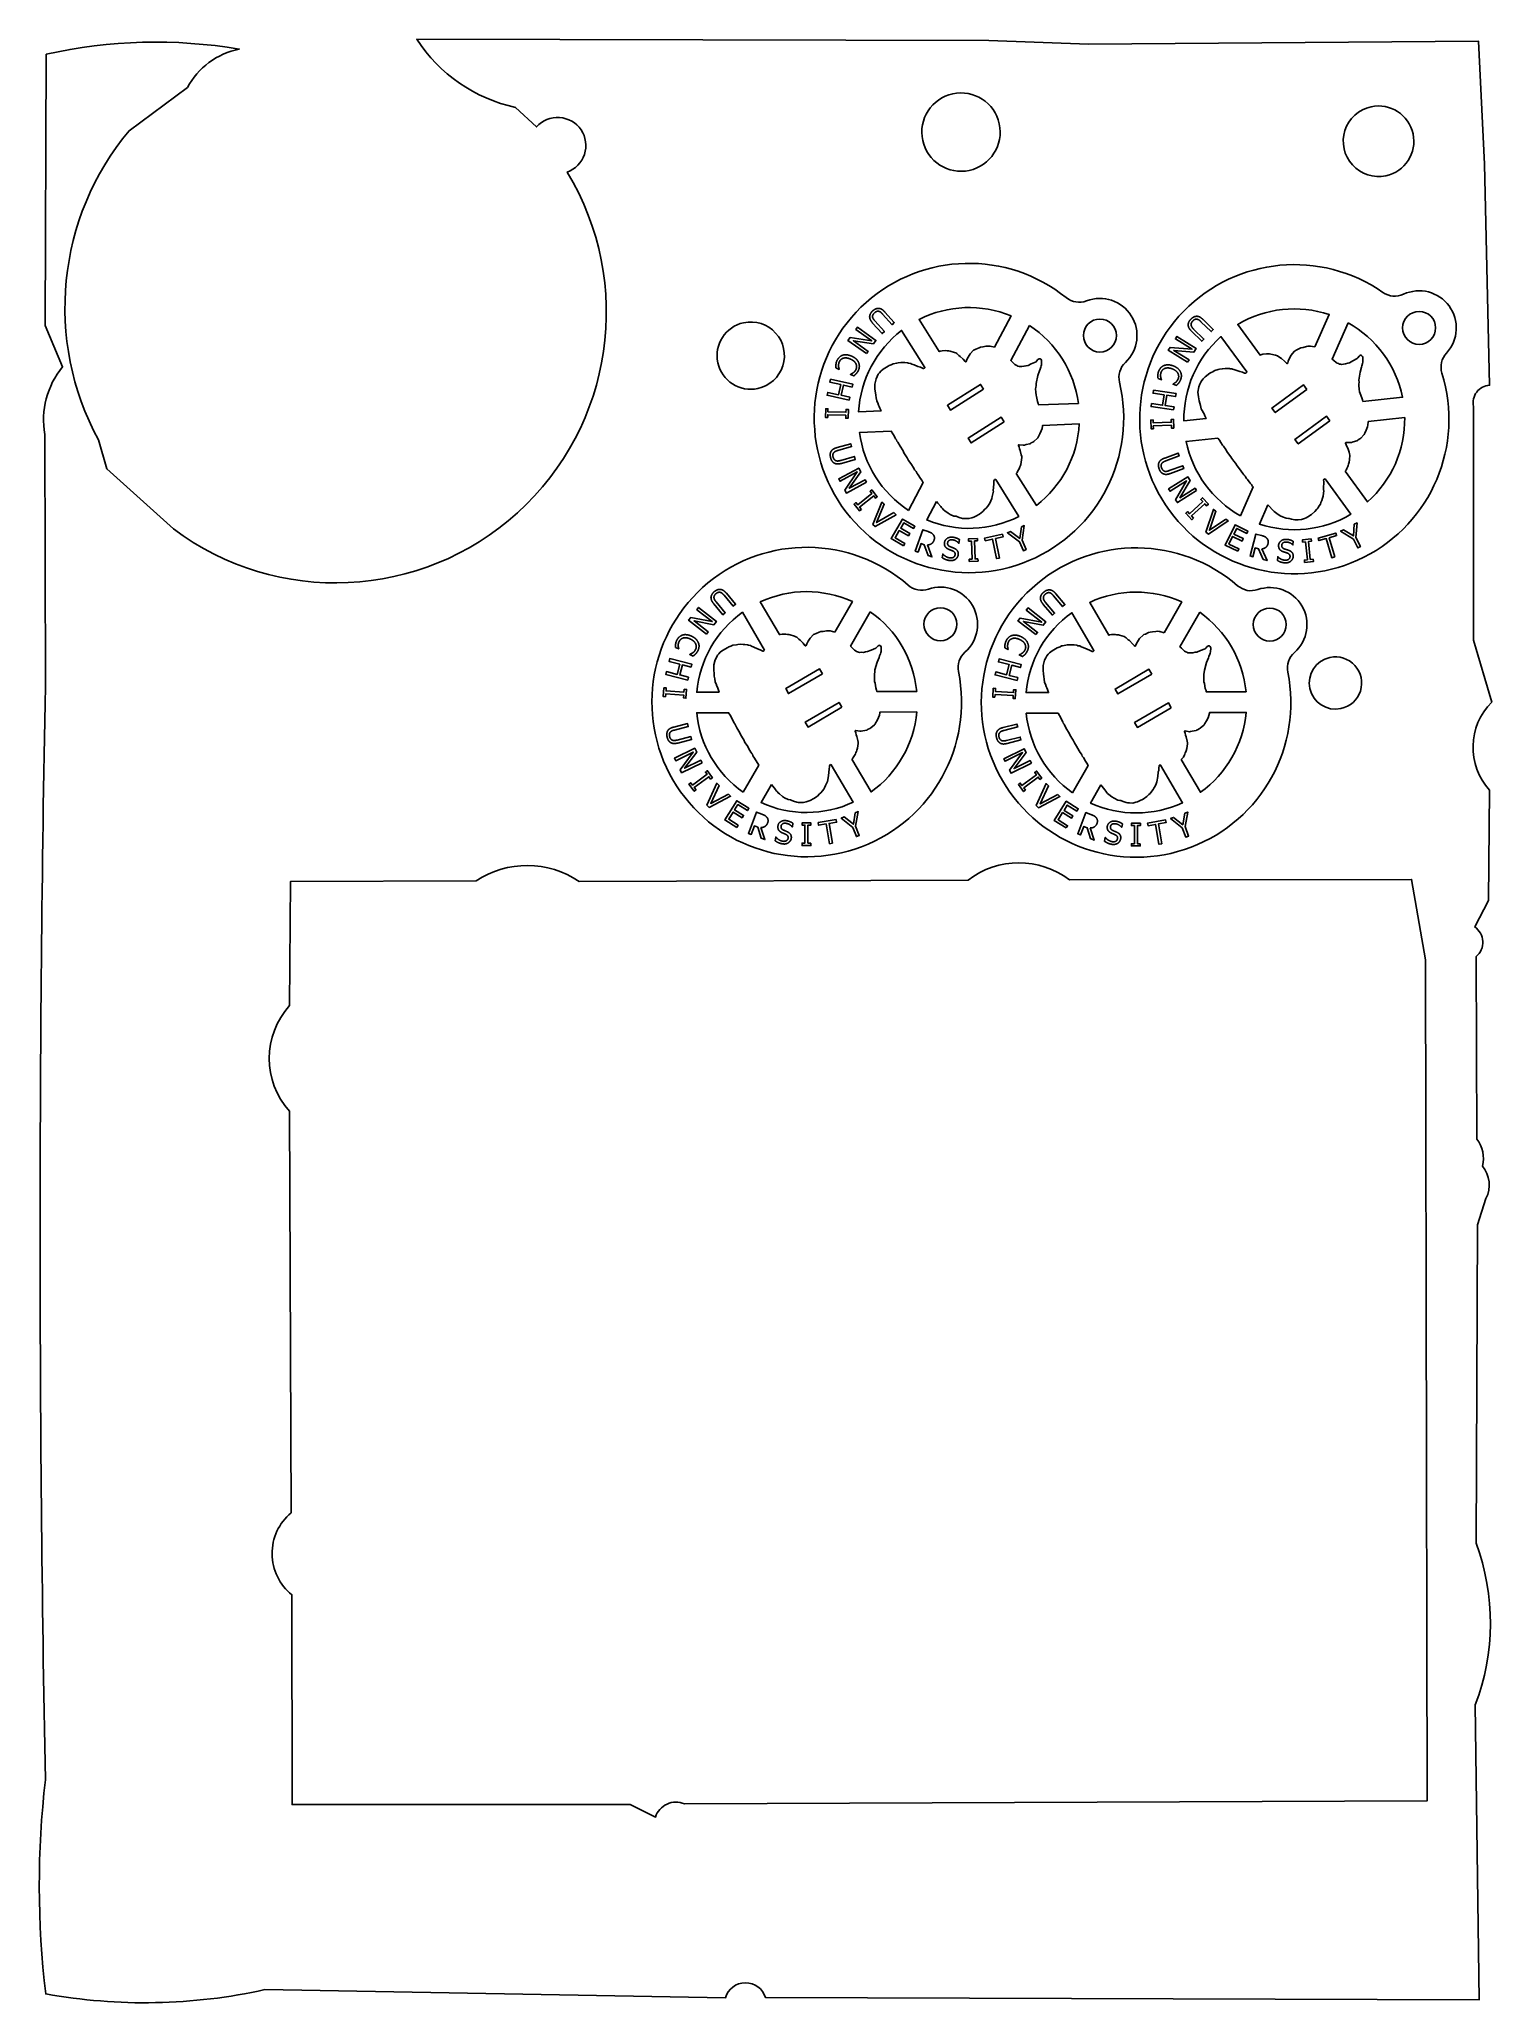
# Model space of a CAD drawing. Header units: millimetres. Extents: x 0 to 141, y 0 to 190.
import ezdxf

# ---------------------------------------------------------------- set-up
doc = ezdxf.new("R2010")
doc.units = ezdxf.units.MM
doc.layers.add('SCRAP_OUTLINE', color=5, linetype='Continuous')

msp = doc.modelspace()

# ---------------------------------------------------------------- linework, layer by layer
for points in [[(105.29, 159.07, 0.821365), (101.53, 165.04, -0.267689), (99.55, 165.35, 6.023346), (104.72, 157.15, -0.267689)], [(136.42, 159.98, 0.821365), (132.25, 165.68, -0.267689), (130.26, 165.85, 6.023346), (135.98, 158.03, -0.267689)], [(92.61, 160.54), (92.17, 160.65), (92.11, 160.66), (91.95, 160.66), (91.79, 160.65), (91.48, 160.58), (91.25, 160.56), (91.1, 160.5), (90.79, 160.35), (90.66, 160.3), (90.57, 160.25), (90.24, 159.89), (90.05, 159.58), (89.93, 159.34), (89.87, 159.17), (89.84, 159.14), (89.82, 159.13), (89.79, 159.13), (89.76, 159.15), (89.58, 159.37), (89.28, 159.66), (89.15, 159.75), (88.94, 159.93), (88.84, 159.99), (88.73, 160.03), (88.29, 160.15), (88.17, 160.18), (88.02, 160.18), (87.87, 160.21), (87.52, 160.18), (87.32, 160.15), (87.25, 160.12), (85.29, 163.24, -0.218412), (94.21, 163.58)], [(123.67, 160.57), (123.22, 160.65), (123.16, 160.66), (123, 160.65), (122.85, 160.62), (122.54, 160.53), (122.31, 160.5), (122.16, 160.43), (121.86, 160.25), (121.74, 160.19), (121.65, 160.13), (121.35, 159.76), (121.18, 159.43), (121.08, 159.19), (121.03, 159.01), (121, 158.97), (120.99, 158.96), (120.96, 158.96), (120.92, 158.99), (120.72, 159.19), (120.41, 159.46), (120.27, 159.54), (120.05, 159.7), (119.94, 159.75), (119.83, 159.78), (119.39, 159.88), (119.27, 159.9), (119.12, 159.89), (118.96, 159.91), (118.61, 159.86), (118.42, 159.81), (118.35, 159.78), (116.18, 162.75, -0.218412), (125.05, 163.71)], [(85.85, 158.59), (85.84, 158.56), (85.79, 158.5), (85.75, 158.48), (85.68, 158.48), (85.62, 158.5), (85.43, 158.61), (85.18, 158.69), (84.81, 158.84), (84.6, 158.9), (84.49, 158.97), (84.44, 158.98), (84.28, 159), (84.18, 159.03), (83.92, 159.06), (83.79, 159.06), (83.52, 159.06), (83.25, 159.03), (83.12, 159.01), (82.78, 158.93), (82.7, 158.91), (82.57, 158.83), (82.4, 158.77), (82.28, 158.71), (81.8, 158.4), (81.58, 158.21), (81.45, 158.07), (81.33, 157.92), (81.22, 157.71), (81.12, 157.47), (81, 156.96), (81.01, 156.49), (81.05, 156.12), (81.09, 155.88), (81.14, 155.64), (81.19, 155.33), (81.22, 155.26), (81.28, 155.15), (81.37, 154.92), (81.43, 154.81), (81.49, 154.63), (81.61, 154.36), (79.43, 154.27, -0.218412), (83.6, 162.17)], [(95.98, 162.65, -0.218412), (100.74, 155.1), (96.88, 154.95), (96.85, 155.09), (96.78, 155.28), (96.68, 155.75), (96.63, 155.91), (96.6, 156.17), (96.59, 156.5), (96.6, 156.65), (96.63, 156.82), (96.63, 157.03), (96.81, 157.79), (96.98, 158.26), (97.02, 158.4), (97.11, 158.61), (97.14, 158.74), (97.16, 158.84), (97.16, 159.22), (97.15, 159.29), (97.09, 159.37), (97.04, 159.41), (97, 159.42), (96.95, 159.43), (96.91, 159.42), (96.87, 159.39), (96.81, 159.34), (96.68, 159.19), (96.63, 159.14), (96.17, 158.94), (95.85, 158.78), (95.67, 158.75), (95.45, 158.7), (95.25, 158.69), (95.07, 158.67), (94.98, 158.69), (94.87, 158.72), (94.76, 158.77), (94.65, 158.83), (94.57, 158.88), (94.35, 159.11), (94.18, 159.24)], [(126.88, 162.91, -0.218412), (132.16, 155.7), (128.32, 155.29), (128.28, 155.43), (128.2, 155.62), (128.06, 156.07), (128, 156.23), (127.96, 156.49), (127.92, 156.82), (127.91, 156.97), (127.94, 157.14), (127.92, 157.35), (128.05, 158.12), (128.19, 158.6), (128.22, 158.74), (128.29, 158.95), (128.31, 159.09), (128.32, 159.19), (128.3, 159.57), (128.28, 159.64), (128.22, 159.71), (128.17, 159.75), (128.12, 159.76), (128.08, 159.76), (128.03, 159.75), (127.99, 159.72), (127.94, 159.67), (127.82, 159.51), (127.77, 159.45), (127.33, 159.22), (127.02, 159.04), (126.84, 159), (126.63, 158.93), (126.43, 158.91), (126.25, 158.88), (126.16, 158.89), (126.05, 158.91), (125.94, 158.95), (125.82, 159), (125.74, 159.05), (125.5, 159.26), (125.33, 159.38)], [(117.06, 158.15), (117.05, 158.12), (117.01, 158.06), (116.96, 158.04), (116.9, 158.03), (116.84, 158.04), (116.64, 158.14), (116.39, 158.2), (116.01, 158.33), (115.8, 158.38), (115.67, 158.43), (115.62, 158.45), (115.46, 158.45), (115.37, 158.48), (115.1, 158.48), (114.97, 158.48), (114.7, 158.46), (114.43, 158.41), (114.3, 158.38), (113.97, 158.28), (113.89, 158.25), (113.77, 158.16), (113.61, 158.09), (113.49, 158.02), (113.03, 157.68), (112.83, 157.48), (112.7, 157.33), (112.59, 157.17), (112.5, 156.95), (112.42, 156.71), (112.33, 156.19), (112.38, 155.72), (112.44, 155.35), (112.5, 155.12), (112.57, 154.88), (112.64, 154.58), (112.68, 154.5), (112.74, 154.4), (112.85, 154.18), (112.92, 154.08), (112.98, 153.9), (113.12, 153.63), (110.96, 153.4, -0.218412), (114.56, 161.57)], [(84.27, 144.72, -0.218412), (79.51, 152.27), (82.6, 152.39), (82.75, 152.16), (82.88, 151.95), (83.02, 151.66), (83.09, 151.55), (83.14, 151.44), (83.23, 151.33), (83.45, 150.94), (83.74, 150.48), (83.82, 150.31), (84.01, 150.02), (84.15, 149.82), (84.28, 149.57), (84.49, 149.27), (84.78, 148.8), (84.86, 148.64), (85, 148.5), (85.03, 148.44), (85.09, 148.29), (85.2, 148.18), (85.43, 147.81), (85.55, 147.65), (85.65, 147.47), (85.69, 147.41)], [(94.69, 148.31), (94.79, 148.4), (94.88, 148.55), (94.99, 148.76), (95.01, 148.84), (95.05, 148.96), (95.11, 149.08), (95.15, 149.18), (95.19, 149.4), (95.25, 149.85), (95.24, 149.96), (95.19, 150.12), (95.1, 150.52), (95.03, 150.69), (94.98, 150.87), (94.91, 151.03), (94.91, 151.05), (94.92, 151.07), (94.94, 151.09), (94.98, 151.09), (95.38, 151.04), (95.5, 151.05), (95.66, 151.1), (96.04, 151.18), (96.08, 151.2), (96.16, 151.26), (96.32, 151.34), (96.43, 151.41), (96.76, 151.72), (96.79, 151.75), (96.86, 151.87), (97, 152.13), (97.14, 152.45), (97.21, 152.66), (97.26, 152.89), (97.26, 152.96), (100.82, 153.1, -0.218412), (96.66, 145.2)], [(126.6, 148.52), (126.69, 148.61), (126.77, 148.77), (126.86, 148.99), (126.88, 149.06), (126.91, 149.19), (126.96, 149.31), (126.99, 149.41), (127.02, 149.63), (127.04, 150.09), (127.03, 150.2), (126.97, 150.36), (126.85, 150.75), (126.77, 150.91), (126.71, 151.09), (126.62, 151.24), (126.62, 151.26), (126.63, 151.28), (126.65, 151.3), (126.69, 151.31), (127.1, 151.29), (127.21, 151.3), (127.37, 151.36), (127.74, 151.47), (127.78, 151.49), (127.85, 151.56), (128.01, 151.65), (128.11, 151.73), (128.42, 152.06), (128.45, 152.09), (128.51, 152.21), (128.64, 152.49), (128.75, 152.81), (128.81, 153.03), (128.84, 153.26), (128.83, 153.33), (132.37, 153.72, -0.218412), (128.77, 145.55)], [(116.45, 144.2, -0.218412), (111.18, 151.41), (114.25, 151.74), (114.42, 151.52), (114.56, 151.32), (114.72, 151.04), (114.8, 150.94), (114.86, 150.84), (114.95, 150.73), (115.2, 150.35), (115.52, 149.91), (115.62, 149.75), (115.82, 149.48), (115.98, 149.29), (116.12, 149.04), (116.35, 148.76), (116.68, 148.31), (116.77, 148.16), (116.91, 148.03), (116.95, 147.97), (117.02, 147.82), (117.14, 147.72), (117.39, 147.37), (117.52, 147.22), (117.63, 147.05), (117.68, 146.99)], [(86.99, 145.58), (87.12, 145.41), (87.39, 145.11), (87.47, 145), (87.56, 144.91), (87.66, 144.78), (87.79, 144.69), (88.11, 144.45), (88.31, 144.32), (88.67, 144.17), (88.88, 144.15), (88.96, 144.13), (89.19, 144.04), (89.5, 143.94), (89.63, 143.93), (89.81, 143.92), (90.13, 143.93), (90.42, 144.01), (90.61, 144.07), (90.79, 144.15), (91.14, 144.35), (91.48, 144.62), (91.68, 144.83), (91.79, 144.92), (91.94, 145.14), (92.07, 145.31), (92.14, 145.43), (92.24, 145.65), (92.33, 145.88), (92.39, 146.06), (92.49, 146.6), (92.48, 146.63), (92.47, 146.7), (92.5, 146.88), (92.51, 147.04), (92.54, 147.19), (92.54, 147.32), (92.55, 147.45), (92.55, 147.59), (92.57, 147.66), (92.6, 147.69), (92.61, 147.7), (92.72, 147.7), (94.96, 144.13, -0.218412), (86.04, 143.79)], [(119.1, 145.26), (119.25, 145.1), (119.53, 144.81), (119.63, 144.7), (119.72, 144.62), (119.83, 144.5), (119.97, 144.42), (120.3, 144.2), (120.51, 144.09), (120.88, 143.96), (121.09, 143.95), (121.17, 143.94), (121.41, 143.87), (121.72, 143.8), (121.85, 143.79), (122.04, 143.8), (122.36, 143.83), (122.64, 143.92), (122.82, 144), (122.99, 144.09), (123.33, 144.32), (123.65, 144.6), (123.84, 144.83), (123.94, 144.93), (124.07, 145.16), (124.19, 145.33), (124.25, 145.47), (124.34, 145.69), (124.41, 145.92), (124.46, 146.1), (124.52, 146.65), (124.5, 146.69), (124.49, 146.75), (124.51, 146.94), (124.51, 147.09), (124.53, 147.24), (124.52, 147.37), (124.52, 147.51), (124.51, 147.65), (124.52, 147.72), (124.55, 147.75), (124.56, 147.76), (124.67, 147.77), (127.16, 144.36, -0.218412), (118.28, 143.4)], [(89.74, 130.98, 0.821365), (86.19, 137.09, -0.267689), (84.23, 137.47, 6.023346), (89.11, 129.09, -0.267689)], [(121.68, 130.94, 0.821365), (118.12, 137.04, -0.267689), (116.16, 137.42, 6.023346), (121.04, 129.04, -0.267689)], [(77.12, 132.9), (76.68, 133.03), (76.62, 133.04), (76.47, 133.04), (76.31, 133.03), (76, 132.98), (75.76, 132.97), (75.61, 132.91), (75.3, 132.77), (75.16, 132.73), (75.07, 132.67), (74.73, 132.33), (74.53, 132.03), (74.41, 131.79), (74.33, 131.63), (74.31, 131.59), (74.29, 131.58), (74.26, 131.58), (74.23, 131.61), (74.05, 131.83), (73.77, 132.14), (73.64, 132.23), (73.43, 132.42), (73.33, 132.47), (73.22, 132.52), (72.79, 132.66), (72.68, 132.69), (72.52, 132.7), (72.37, 132.73), (72.02, 132.72), (71.83, 132.69), (71.75, 132.67), (69.9, 135.85, -0.218412), (78.83, 135.88)], [(109.05, 132.86), (108.62, 132.98), (108.56, 132.99), (108.4, 133), (108.24, 132.99), (107.93, 132.94), (107.7, 132.92), (107.54, 132.87), (107.23, 132.73), (107.09, 132.68), (107, 132.63), (106.66, 132.29), (106.46, 131.98), (106.34, 131.75), (106.26, 131.58), (106.24, 131.55), (106.22, 131.54), (106.19, 131.54), (106.16, 131.57), (105.98, 131.79), (105.7, 132.1), (105.57, 132.18), (105.37, 132.37), (105.27, 132.43), (105.16, 132.48), (104.73, 132.62), (104.61, 132.65), (104.46, 132.65), (104.31, 132.69), (103.95, 132.67), (103.76, 132.65), (103.68, 132.62), (101.83, 135.8, -0.218412), (110.76, 135.84)], [(70.3, 131.18), (70.29, 131.15), (70.23, 131.1), (70.19, 131.08), (70.13, 131.08), (70.07, 131.1), (69.88, 131.21), (69.63, 131.3), (69.27, 131.47), (69.06, 131.54), (68.95, 131.61), (68.9, 131.63), (68.74, 131.65), (68.65, 131.69), (68.39, 131.72), (68.25, 131.73), (67.98, 131.74), (67.71, 131.71), (67.58, 131.69), (67.24, 131.64), (67.16, 131.61), (67.03, 131.54), (66.86, 131.48), (66.74, 131.43), (66.24, 131.13), (66.02, 130.96), (65.88, 130.82), (65.75, 130.67), (65.64, 130.46), (65.53, 130.23), (65.39, 129.73), (65.39, 129.25), (65.41, 128.88), (65.44, 128.64), (65.49, 128.4), (65.53, 128.09), (65.56, 128.01), (65.61, 127.91), (65.69, 127.67), (65.75, 127.57), (65.8, 127.38), (65.91, 127.1), (63.74, 127.09, -0.218412), (68.17, 134.84)], [(80.56, 134.89, -0.218412), (85.06, 127.17), (81.19, 127.16), (81.17, 127.3), (81.11, 127.5), (81.02, 127.96), (80.98, 128.13), (80.96, 128.39), (80.96, 128.72), (80.97, 128.87), (81.01, 129.04), (81.01, 129.25), (81.22, 130), (81.41, 130.47), (81.46, 130.6), (81.55, 130.81), (81.59, 130.94), (81.61, 131.04), (81.63, 131.42), (81.61, 131.49), (81.56, 131.57), (81.51, 131.61), (81.47, 131.63), (81.43, 131.64), (81.38, 131.63), (81.34, 131.6), (81.28, 131.56), (81.15, 131.41), (81.09, 131.35), (80.63, 131.17), (80.3, 131.03), (80.11, 131.01), (79.89, 130.95), (79.69, 130.96), (79.51, 130.95), (79.42, 130.96), (79.32, 131), (79.21, 131.05), (79.1, 131.12), (79.02, 131.17), (78.81, 131.4), (78.65, 131.54)], [(102.23, 131.14), (102.22, 131.11), (102.17, 131.05), (102.12, 131.04), (102.06, 131.04), (102, 131.06), (101.81, 131.17), (101.57, 131.26), (101.2, 131.43), (101, 131.5), (100.88, 131.57), (100.83, 131.58), (100.68, 131.6), (100.58, 131.64), (100.32, 131.67), (100.19, 131.69), (99.92, 131.69), (99.65, 131.67), (99.51, 131.65), (99.18, 131.59), (99.09, 131.57), (98.96, 131.5), (98.79, 131.44), (98.67, 131.38), (98.18, 131.09), (97.95, 130.91), (97.81, 130.78), (97.69, 130.63), (97.57, 130.42), (97.46, 130.19), (97.32, 129.68), (97.32, 129.21), (97.34, 128.84), (97.38, 128.6), (97.42, 128.36), (97.46, 128.05), (97.49, 127.97), (97.54, 127.86), (97.62, 127.63), (97.69, 127.52), (97.73, 127.34), (97.84, 127.06), (95.67, 127.05, -0.218412), (100.1, 134.8)], [(112.5, 134.84, -0.218412), (116.99, 127.13), (113.13, 127.11), (113.11, 127.26), (113.04, 127.45), (112.95, 127.92), (112.91, 128.08), (112.89, 128.34), (112.89, 128.68), (112.9, 128.83), (112.94, 129), (112.95, 129.21), (113.15, 129.96), (113.35, 130.42), (113.39, 130.56), (113.48, 130.77), (113.52, 130.89), (113.54, 131), (113.56, 131.37), (113.54, 131.45), (113.5, 131.53), (113.44, 131.57), (113.4, 131.59), (113.36, 131.59), (113.31, 131.58), (113.27, 131.56), (113.21, 131.51), (113.08, 131.36), (113.02, 131.31), (112.56, 131.13), (112.23, 130.98), (112.05, 130.96), (111.83, 130.91), (111.63, 130.92), (111.45, 130.9), (111.35, 130.92), (111.25, 130.96), (111.14, 131.01), (111.03, 131.07), (110.95, 131.13), (110.74, 131.36), (110.58, 131.5)], [(68.24, 117.38, -0.218412), (63.74, 125.09), (66.83, 125.1), (66.98, 124.87), (67.09, 124.65), (67.23, 124.36), (67.3, 124.24), (67.34, 124.14), (67.42, 124.02), (67.63, 123.62), (67.91, 123.15), (67.98, 122.98), (68.16, 122.68), (68.29, 122.48), (68.41, 122.22), (68.61, 121.92), (68.89, 121.44), (68.97, 121.27), (69.09, 121.13), (69.13, 121.07), (69.18, 120.92), (69.28, 120.8), (69.5, 120.43), (69.61, 120.26), (69.71, 120.08), (69.75, 120.02)], [(78.78, 120.6), (78.88, 120.69), (78.97, 120.84), (79.08, 121.05), (79.12, 121.12), (79.15, 121.24), (79.22, 121.35), (79.26, 121.46), (79.31, 121.67), (79.39, 122.12), (79.38, 122.24), (79.34, 122.4), (79.26, 122.8), (79.2, 122.96), (79.15, 123.15), (79.08, 123.31), (79.09, 123.33), (79.1, 123.35), (79.12, 123.37), (79.16, 123.37), (79.56, 123.31), (79.67, 123.31), (79.84, 123.35), (80.22, 123.42), (80.26, 123.44), (80.34, 123.5), (80.51, 123.58), (80.62, 123.64), (80.96, 123.93), (80.99, 123.97), (81.07, 124.08), (81.22, 124.34), (81.37, 124.65), (81.45, 124.86), (81.5, 125.09), (81.5, 125.16), (85.07, 125.17, -0.218412), (80.63, 117.42)], [(100.17, 117.33, -0.218412), (95.68, 125.05), (98.77, 125.06), (98.91, 124.82), (99.03, 124.61), (99.17, 124.31), (99.23, 124.2), (99.27, 124.09), (99.36, 123.98), (99.56, 123.58), (99.84, 123.11), (99.92, 122.94), (100.09, 122.64), (100.23, 122.44), (100.35, 122.18), (100.55, 121.87), (100.82, 121.4), (100.9, 121.23), (101.03, 121.09), (101.06, 121.02), (101.11, 120.87), (101.22, 120.76), (101.43, 120.39), (101.55, 120.22), (101.64, 120.04), (101.68, 119.98)], [(110.71, 120.56), (110.81, 120.65), (110.91, 120.79), (111.02, 121), (111.05, 121.08), (111.09, 121.2), (111.15, 121.31), (111.19, 121.41), (111.24, 121.63), (111.32, 122.08), (111.32, 122.19), (111.27, 122.35), (111.19, 122.75), (111.13, 122.92), (111.08, 123.11), (111.02, 123.27), (111.02, 123.29), (111.03, 123.31), (111.06, 123.33), (111.09, 123.33), (111.5, 123.26), (111.61, 123.27), (111.77, 123.31), (112.16, 123.38), (112.2, 123.4), (112.28, 123.45), (112.44, 123.53), (112.55, 123.59), (112.89, 123.89), (112.92, 123.93), (113, 124.04), (113.15, 124.3), (113.3, 124.61), (113.38, 124.82), (113.43, 125.05), (113.43, 125.12), (117, 125.13, -0.218412), (112.56, 117.38)], [(70.98, 118.15), (71.11, 117.97), (71.36, 117.66), (71.45, 117.54), (71.53, 117.45), (71.63, 117.32), (71.75, 117.23), (72.06, 116.97), (72.26, 116.84), (72.61, 116.67), (72.82, 116.64), (72.9, 116.62), (73.13, 116.52), (73.44, 116.42), (73.56, 116.4), (73.75, 116.39), (74.07, 116.38), (74.36, 116.45), (74.55, 116.51), (74.73, 116.58), (75.09, 116.77), (75.44, 117.02), (75.65, 117.23), (75.76, 117.32), (75.92, 117.53), (76.05, 117.69), (76.13, 117.82), (76.23, 118.03), (76.33, 118.25), (76.4, 118.43), (76.52, 118.97), (76.5, 119), (76.5, 119.07), (76.54, 119.25), (76.55, 119.41), (76.59, 119.55), (76.59, 119.69), (76.61, 119.82), (76.61, 119.96), (76.63, 120.02), (76.66, 120.06), (76.67, 120.07), (76.78, 120.06), (78.9, 116.42, -0.218412), (69.97, 116.38)], [(102.91, 118.1), (103.04, 117.93), (103.29, 117.61), (103.38, 117.5), (103.47, 117.41), (103.56, 117.28), (103.69, 117.18), (103.99, 116.93), (104.19, 116.8), (104.55, 116.63), (104.75, 116.6), (104.84, 116.58), (105.06, 116.48), (105.37, 116.38), (105.49, 116.36), (105.68, 116.35), (106, 116.34), (106.29, 116.41), (106.48, 116.46), (106.66, 116.54), (107.02, 116.73), (107.37, 116.98), (107.58, 117.18), (107.69, 117.27), (107.85, 117.49), (107.98, 117.65), (108.06, 117.77), (108.17, 117.99), (108.26, 118.21), (108.33, 118.39), (108.45, 118.92), (108.44, 118.96), (108.43, 119.03), (108.47, 119.21), (108.48, 119.37), (108.52, 119.51), (108.52, 119.64), (108.54, 119.78), (108.55, 119.92), (108.56, 119.98), (108.59, 120.02), (108.61, 120.02), (108.71, 120.02), (110.83, 116.37, -0.218412), (101.91, 116.34)]]:
    msp.add_lwpolyline(points, format="xyb", close=True)
for points in [[(81.98, 163.95), (82.89, 162.93), (82.68, 162.73), (81.76, 163.75)], [(81.01, 163.09), (81.93, 162.06), (81.71, 161.87), (80.79, 162.89)], [(111.91, 162.3), (112.9, 161.34), (112.7, 161.13), (111.71, 162.09)], [(112.82, 163.23), (113.81, 162.27), (113.61, 162.06), (112.62, 163.02)], [(77.55, 158.41), (77.54, 158.39), (77.22, 158.54)], [(78.96, 157.76), (78.64, 157.9), (78.65, 157.92)], [(108.79, 157.4), (108.78, 157.38), (108.46, 157.5)], [(110.24, 156.84), (109.91, 156.96), (109.92, 156.98)], [(77.34, 150.81), (78.66, 151.19), (78.74, 150.91), (77.42, 150.53)], [(77.69, 149.56), (79.02, 149.95), (79.1, 149.66), (77.78, 149.28)], [(109.11, 149.8), (110.4, 150.27), (110.5, 150), (109.21, 149.52)], [(109.55, 148.58), (110.85, 149.05), (110.95, 148.78), (109.66, 148.3)], [(86.1, 141.37), (86.53, 140.21), (86.17, 140.33), (85.8, 141.39), (85.48, 141.5), (85.2, 140.67), (84.92, 140.77), (85.64, 142.85), (86.17, 142.66)], [(89.2, 141.89), (89.15, 141.54), (89.13, 141.54)], [(118.51, 140.99), (119.02, 139.86), (118.65, 139.96), (118.21, 140.99), (117.88, 141.08), (117.66, 140.23), (117.38, 140.31), (117.94, 142.43), (118.49, 142.28)], [(121.57, 141.72), (121.54, 141.37), (121.52, 141.38)], [(87.54, 140.13), (87.59, 140.5), (87.61, 140.49)], [(120.03, 139.86), (120.06, 140.22), (120.08, 140.22)], [(65.61, 135.85), (66.5, 134.79), (66.27, 134.6), (65.39, 135.65)], [(66.61, 136.68), (67.5, 135.62), (67.27, 135.44), (66.39, 136.49)], [(97.55, 135.8), (98.43, 134.75), (98.21, 134.56), (97.33, 135.61)], [(98.55, 136.63), (99.43, 135.58), (99.2, 135.39), (98.32, 136.45)], [(62, 131.3), (61.99, 131.28), (61.67, 131.43)], [(93.93, 131.25), (93.92, 131.23), (93.6, 131.39)], [(63.38, 130.59), (63.06, 130.75), (63.07, 130.77)], [(95.31, 130.55), (95, 130.7), (95.01, 130.72)], [(61.52, 123.71), (62.85, 124.04), (62.92, 123.76), (61.59, 123.42)], [(93.45, 123.66), (94.78, 124), (94.85, 123.72), (93.52, 123.38)], [(61.83, 122.45), (63.17, 122.78), (63.24, 122.5), (61.91, 122.16)], [(93.76, 122.4), (95.1, 122.74), (95.17, 122.46), (93.84, 122.12)], [(69.95, 113.97), (70.34, 112.79), (69.98, 112.93), (69.65, 114), (69.33, 114.12), (69.02, 113.3), (68.75, 113.4), (69.54, 115.46), (70.06, 115.25)], [(73.06, 114.37), (73.01, 114.03), (72.98, 114.03)], [(101.88, 113.92), (102.27, 112.75), (101.91, 112.89), (101.58, 113.95), (101.27, 114.07), (100.95, 113.25), (100.68, 113.36), (101.47, 115.41), (102, 115.21)], [(105, 114.33), (104.94, 113.99), (104.92, 113.99)], [(71.34, 112.68), (71.4, 113.04), (71.42, 113.04)], [(103.27, 112.63), (103.34, 113), (103.36, 112.99)]]:
    msp.add_lwpolyline(points)
for points in [[(80.18, 159.92), (78.4, 161.21), (78.6, 161.48), (80.7, 161.15), (79.17, 162.27), (79.33, 162.49), (81.11, 161.2), (80.86, 160.86), (78.93, 161.17), (80.34, 160.14)], [(111.32, 159.09), (109.45, 160.25), (109.62, 160.53), (111.75, 160.35), (110.14, 161.35), (110.28, 161.59), (112.15, 160.42), (111.93, 160.07), (109.98, 160.24), (111.46, 159.32)], [(78.52, 155.41), (76.37, 155.88), (76.43, 156.16), (77.48, 155.93), (77.7, 156.92), (76.65, 157.15), (76.71, 157.44), (78.86, 156.97), (78.8, 156.68), (77.95, 156.87), (77.74, 155.88), (78.58, 155.69)], [(91.55, 156.48), (88.33, 154.45), (88.04, 154.92), (91.26, 156.94)], [(109.97, 154.47), (107.79, 154.79), (107.83, 155.07), (108.9, 154.92), (109.04, 155.92), (107.98, 156.08), (108.02, 156.37), (110.2, 156.05), (110.15, 155.76), (109.3, 155.88), (109.15, 154.88), (110.01, 154.76)], [(122.89, 156.44), (119.82, 154.2), (119.5, 154.64), (122.57, 156.89)], [(76.43, 153.72), (76.21, 153.73), (76.24, 154.58), (76.46, 154.57), (76.45, 154.29), (78.2, 154.23), (78.21, 154.51), (78.44, 154.51), (78.41, 153.65), (78.18, 153.66), (78.19, 153.94), (76.44, 154)], [(93.55, 153.3), (90.34, 151.27), (90.05, 151.73), (93.26, 153.76)], [(108.01, 152.64), (107.78, 152.63), (107.75, 153.48), (107.98, 153.49), (107.99, 153.21), (109.74, 153.27), (109.73, 153.55), (109.95, 153.56), (109.98, 152.71), (109.76, 152.7), (109.75, 152.98), (108, 152.92)], [(125.11, 153.41), (122.05, 151.16), (121.72, 151.61), (124.79, 153.85)], [(80.18, 147.45), (78.25, 146.4), (78.09, 146.69), (79.3, 148.45), (77.63, 147.55), (77.5, 147.79), (79.44, 148.83), (79.64, 148.47), (78.52, 146.86), (80.06, 147.69)], [(79.7, 144.81), (79.53, 144.67), (78.99, 145.33), (79.17, 145.47), (79.34, 145.26), (80.71, 146.35), (80.54, 146.57), (80.71, 146.71), (81.24, 146.04), (81.07, 145.9), (80.89, 146.12), (79.53, 145.03)], [(112.19, 146.64), (110.33, 145.47), (110.15, 145.74), (111.23, 147.58), (109.63, 146.57), (109.48, 146.8), (111.35, 147.97), (111.57, 147.62), (110.57, 145.94), (112.04, 146.87)], [(82.84, 144.5), (83.06, 144.3), (81.04, 143.15), (80.8, 143.36), (81.69, 145.51), (81.92, 145.31), (81.17, 143.53)], [(111.89, 143.97), (111.72, 143.82), (111.14, 144.45), (111.31, 144.6), (111.5, 144.4), (112.79, 145.58), (112.6, 145.79), (112.76, 145.94), (113.34, 145.31), (113.17, 145.16), (112.99, 145.37), (111.7, 144.18)], [(115.04, 143.88), (115.27, 143.7), (113.34, 142.42), (113.09, 142.61), (113.82, 144.82), (114.07, 144.63), (113.44, 142.8)], [(83.77, 141.29), (82.58, 141.98), (83.69, 143.88), (84.88, 143.19), (84.75, 142.97), (83.81, 143.51), (83.51, 142.99), (84.38, 142.48), (84.25, 142.26), (83.37, 142.77), (82.96, 142.06), (83.9, 141.51)], [(95.21, 143.12), (95.49, 143.24), (95.29, 141.82), (95.67, 140.92), (95.4, 140.81), (95.03, 141.68), (93.85, 142.55), (94.15, 142.67), (95.05, 142)], [(116.19, 140.75), (114.96, 141.36), (115.93, 143.33), (117.16, 142.72), (117.05, 142.49), (116.08, 142.97), (115.81, 142.43), (116.72, 141.98), (116.6, 141.75), (115.69, 142.19), (115.33, 141.46), (116.3, 140.98)], [(127.47, 143.37), (127.75, 143.51), (127.64, 142.08), (128.08, 141.21), (127.82, 141.08), (127.4, 141.92), (126.16, 142.71), (126.45, 142.85), (127.4, 142.25)], [(91, 140.02), (91.01, 139.8), (90.16, 139.77), (90.15, 139.99), (90.43, 140), (90.37, 141.75), (90.09, 141.74), (90.09, 141.97), (90.94, 141.99), (90.95, 141.77), (90.67, 141.76), (90.72, 140.01)], [(93.1, 140.09), (92.81, 140.04), (92.42, 141.93), (91.7, 141.78), (91.64, 142.04), (93.37, 142.4), (93.43, 142.14), (92.7, 141.99)], [(123.5, 139.99), (123.52, 139.76), (122.67, 139.68), (122.65, 139.9), (122.93, 139.93), (122.75, 141.67), (122.47, 141.64), (122.45, 141.86), (123.29, 141.95), (123.32, 141.73), (123.04, 141.7), (123.22, 139.96)], [(125.58, 140.21), (125.3, 140.13), (124.77, 141.99), (124.06, 141.79), (123.99, 142.04), (125.69, 142.52), (125.77, 142.27), (125.05, 142.07)], [(64.68, 132.71), (62.95, 134.07), (63.15, 134.33), (65.24, 133.93), (63.75, 135.09), (63.92, 135.31), (65.65, 133.96), (65.4, 133.63), (63.48, 134), (64.85, 132.93)], [(96.62, 132.67), (94.88, 134.02), (95.08, 134.28), (97.18, 133.88), (95.68, 135.05), (95.85, 135.26), (97.58, 133.91), (97.33, 133.58), (95.41, 133.96), (96.78, 132.89)], [(62.86, 128.26), (60.73, 128.81), (60.8, 129.09), (61.84, 128.82), (62.09, 129.8), (61.05, 130.07), (61.12, 130.35), (63.25, 129.81), (63.18, 129.52), (62.35, 129.74), (62.09, 128.76), (62.93, 128.54)], [(94.79, 128.22), (92.66, 128.76), (92.73, 129.05), (93.77, 128.78), (94.03, 129.76), (92.98, 130.03), (93.05, 130.31), (95.19, 129.76), (95.11, 129.48), (94.28, 129.7), (94.03, 128.71), (94.86, 128.5)], [(75.92, 128.88), (72.63, 126.96), (72.36, 127.44), (75.64, 129.35)], [(107.85, 128.83), (104.57, 126.92), (104.29, 127.39), (107.58, 129.31)], [(60.72, 126.65), (60.49, 126.66), (60.55, 127.51), (60.78, 127.5), (60.76, 127.22), (62.5, 127.1), (62.52, 127.38), (62.75, 127.36), (62.69, 126.51), (62.46, 126.53), (62.48, 126.81), (60.74, 126.93)], [(77.81, 125.63), (74.53, 123.71), (74.25, 124.19), (77.54, 126.1)], [(92.65, 126.6), (92.43, 126.62), (92.48, 127.47), (92.71, 127.45), (92.69, 127.17), (94.44, 127.05), (94.46, 127.33), (94.68, 127.32), (94.62, 126.47), (94.4, 126.48), (94.42, 126.76), (92.67, 126.88)], [(109.74, 125.58), (106.46, 123.67), (106.18, 124.14), (109.47, 126.06)], [(64.25, 120.24), (62.27, 119.27), (62.13, 119.57), (63.4, 121.28), (61.7, 120.44), (61.58, 120.68), (63.55, 121.66), (63.73, 121.28), (62.56, 119.72), (64.13, 120.49)], [(96.18, 120.2), (94.21, 119.23), (94.06, 119.52), (95.33, 121.23), (93.63, 120.39), (93.51, 120.64), (95.48, 121.61), (95.67, 121.24), (94.5, 119.68), (96.06, 120.45)], [(63.67, 117.63), (63.49, 117.49), (62.98, 118.18), (63.16, 118.31), (63.33, 118.08), (64.74, 119.13), (64.57, 119.35), (64.75, 119.49), (65.26, 118.8), (65.08, 118.67), (64.91, 118.89), (63.5, 117.85)], [(66.8, 117.21), (67.01, 117), (64.95, 115.92), (64.72, 116.14), (65.68, 118.26), (65.91, 118.04), (65.1, 116.3)], [(95.6, 117.58), (95.42, 117.45), (94.92, 118.13), (95.1, 118.27), (95.26, 118.04), (96.67, 119.09), (96.5, 119.31), (96.68, 119.44), (97.19, 118.76), (97.01, 118.63), (96.84, 118.85), (95.44, 117.81)], [(98.73, 117.16), (98.94, 116.96), (96.88, 115.88), (96.65, 116.1), (97.61, 118.22), (97.84, 118), (97.03, 116.25)], [(67.61, 113.97), (66.45, 114.7), (67.62, 116.56), (68.79, 115.83), (68.65, 115.61), (67.73, 116.19), (67.41, 115.68), (68.27, 115.14), (68.13, 114.92), (67.27, 115.46), (66.84, 114.77), (67.75, 114.19)], [(99.55, 113.92), (98.38, 114.66), (99.56, 116.52), (100.72, 115.78), (100.58, 115.56), (99.66, 116.14), (99.34, 115.63), (100.2, 115.09), (100.06, 114.87), (99.2, 115.41), (98.77, 114.72), (99.69, 114.14)], [(74.8, 112.45), (74.8, 112.22), (73.95, 112.22), (73.95, 112.45), (74.23, 112.45), (74.23, 114.2), (73.95, 114.2), (73.95, 114.42), (74.8, 114.42), (74.8, 114.2), (74.52, 114.2), (74.52, 112.45)], [(76.9, 112.45), (76.61, 112.4), (76.28, 114.31), (75.55, 114.18), (75.51, 114.44), (77.25, 114.74), (77.3, 114.48), (76.57, 114.36)], [(79.11, 115.4), (79.4, 115.51), (79.14, 114.1), (79.49, 113.19), (79.22, 113.08), (78.88, 113.96), (77.74, 114.87), (78.04, 114.99), (78.92, 114.29)], [(106.73, 112.4), (106.73, 112.18), (105.88, 112.18), (105.88, 112.4), (106.16, 112.4), (106.16, 114.15), (105.88, 114.15), (105.88, 114.38), (106.74, 114.38), (106.74, 114.15), (106.46, 114.15), (106.45, 112.4)], [(108.83, 112.4), (108.54, 112.35), (108.21, 114.27), (107.49, 114.14), (107.44, 114.4), (109.18, 114.7), (109.23, 114.44), (108.5, 114.32)], [(111.04, 115.35), (111.33, 115.46), (111.08, 114.05), (111.42, 113.14), (111.15, 113.04), (110.81, 113.92), (109.67, 114.83), (109.97, 114.94), (110.85, 114.24)]]:
    msp.add_lwpolyline(points, close=True)
for centre in [(133.77, 162.42), (102.82, 161.68), (87.36, 133.68), (119.29, 133.64)]:
    msp.add_circle(centre, 1.6)
for points in [[(80.5, 163.53), (80.51, 163.67), (80.65, 163.93), (80.8, 164.07)], [(80.97, 163.88), (80.87, 163.79), (80.77, 163.58), (80.78, 163.48)], [(80.8, 164.07), (80.95, 164.2), (81.23, 164.32), (81.37, 164.31)], [(81.39, 164.02), (81.29, 164.05), (81.08, 163.98), (80.97, 163.88)], [(81.37, 164.31), (81.54, 164.3), (81.82, 164.13), (81.98, 163.95)], [(81.76, 163.75), (81.66, 163.87), (81.49, 164), (81.39, 164.02)], [(80.79, 162.89), (80.64, 163.06), (80.49, 163.36), (80.5, 163.53)], [(80.78, 163.48), (80.8, 163.38), (80.91, 163.2), (81.01, 163.09)], [(111.38, 162.7), (111.38, 162.85), (111.5, 163.12), (111.64, 163.27)], [(111.71, 162.09), (111.55, 162.24), (111.38, 162.54), (111.38, 162.7)], [(111.64, 163.27), (111.78, 163.4), (112.05, 163.54), (112.19, 163.54)], [(111.82, 163.09), (111.73, 162.99), (111.64, 162.78), (111.66, 162.67)], [(111.66, 162.67), (111.69, 162.57), (111.81, 162.4), (111.91, 162.3)], [(112.23, 163.26), (112.13, 163.28), (111.92, 163.2), (111.82, 163.09)], [(112.19, 163.54), (112.36, 163.55), (112.65, 163.39), (112.82, 163.23)], [(112.62, 163.02), (112.51, 163.13), (112.33, 163.24), (112.23, 163.26)], [(77.22, 158.54), (77.22, 158.62), (77.22, 158.76), (77.23, 158.85)], [(77.23, 158.85), (77.24, 158.95), (77.27, 159.12), (77.33, 159.24)], [(77.33, 159.24), (77.42, 159.43), (77.7, 159.7), (77.88, 159.77)], [(77.56, 159.13), (77.51, 159.02), (77.48, 158.79), (77.48, 158.7)], [(77.48, 158.7), (77.49, 158.61), (77.53, 158.46), (77.55, 158.41)], [(77.95, 159.48), (77.82, 159.44), (77.62, 159.26), (77.56, 159.13)], [(77.88, 159.77), (78.07, 159.83), (78.52, 159.78), (78.77, 159.67)], [(78.64, 159.39), (78.44, 159.48), (78.1, 159.52), (77.95, 159.48)], [(79.17, 158.94), (79.11, 159.07), (78.84, 159.31), (78.64, 159.39)], [(78.65, 157.92), (78.69, 157.94), (78.83, 158.01), (78.91, 158.07)], [(78.77, 159.67), (79.02, 159.56), (79.34, 159.26), (79.42, 159.08)], [(78.91, 158.07), (78.99, 158.13), (79.13, 158.29), (79.18, 158.4)], [(79.18, 158.4), (79.24, 158.53), (79.23, 158.81), (79.17, 158.94)], [(79.41, 158.3), (79.36, 158.2), (79.25, 158.04), (79.19, 157.97)], [(79.42, 159.08), (79.5, 158.9), (79.5, 158.5), (79.41, 158.3)], [(108.44, 157.81), (108.44, 157.91), (108.47, 158.08), (108.51, 158.2)], [(108.51, 158.2), (108.59, 158.4), (108.85, 158.69), (109.03, 158.77)], [(108.75, 158.11), (108.71, 157.99), (108.69, 157.77), (108.71, 157.68)], [(109.12, 158.49), (108.99, 158.44), (108.8, 158.24), (108.75, 158.11)], [(109.03, 158.77), (109.21, 158.84), (109.66, 158.83), (109.92, 158.74)], [(109.82, 158.45), (109.6, 158.53), (109.26, 158.54), (109.12, 158.49)], [(110.37, 158.04), (110.3, 158.16), (110.02, 158.38), (109.82, 158.45)], [(109.92, 158.74), (110.18, 158.64), (110.52, 158.37), (110.61, 158.19)], [(110.61, 158.19), (110.71, 158.01), (110.73, 157.62), (110.65, 157.41)], [(79.19, 157.97), (79.14, 157.91), (79.02, 157.81), (78.96, 157.76)], [(108.46, 157.5), (108.45, 157.58), (108.43, 157.72), (108.44, 157.81)], [(108.71, 157.68), (108.72, 157.58), (108.77, 157.44), (108.79, 157.4)], [(109.92, 156.98), (109.97, 157.01), (110.1, 157.09), (110.18, 157.15)], [(110.18, 157.15), (110.25, 157.21), (110.37, 157.38), (110.42, 157.5)], [(110.46, 157.07), (110.42, 157.01), (110.3, 156.89), (110.24, 156.84)], [(110.42, 157.5), (110.47, 157.63), (110.44, 157.91), (110.37, 158.04)], [(110.65, 157.41), (110.61, 157.31), (110.52, 157.14), (110.46, 157.07)], [(76.72, 149.81), (76.67, 149.99), (76.68, 150.3), (76.75, 150.42)], [(76.75, 150.42), (76.83, 150.57), (77.11, 150.75), (77.34, 150.81)], [(77.42, 150.53), (77.27, 150.49), (77.08, 150.39), (77.02, 150.32)], [(77.08, 149.3), (76.95, 149.37), (76.78, 149.61), (76.72, 149.81)], [(77.02, 150.32), (76.95, 150.24), (76.92, 150.01), (76.96, 149.87)], [(76.96, 149.87), (77, 149.74), (77.14, 149.56), (77.25, 149.53)], [(77.78, 149.28), (77.56, 149.22), (77.22, 149.22), (77.08, 149.3)], [(77.25, 149.53), (77.34, 149.5), (77.55, 149.52), (77.69, 149.56)], [(108.56, 148.75), (108.5, 148.93), (108.49, 149.24), (108.55, 149.37)], [(108.55, 149.37), (108.62, 149.52), (108.89, 149.72), (109.11, 149.8)], [(108.96, 148.27), (108.82, 148.33), (108.63, 148.56), (108.56, 148.75)], [(108.83, 149.28), (108.76, 149.2), (108.75, 148.97), (108.8, 148.84)], [(108.8, 148.84), (108.85, 148.71), (109, 148.54), (109.11, 148.51)], [(109.21, 149.52), (109.07, 149.47), (108.89, 149.36), (108.83, 149.28)], [(109.11, 148.51), (109.21, 148.49), (109.41, 148.53), (109.55, 148.58)], [(109.66, 148.3), (109.44, 148.22), (109.1, 148.2), (108.96, 148.27)], [(86.74, 141.83), (86.66, 141.6), (86.33, 141.38), (86.1, 141.37)], [(86.17, 142.66), (86.35, 142.6), (86.58, 142.48), (86.66, 142.37)], [(86.66, 142.37), (86.75, 142.26), (86.8, 142), (86.74, 141.83)], [(87.75, 141.59), (87.79, 141.86), (88.25, 142.16), (88.57, 142.12)], [(87.84, 141.18), (87.78, 141.26), (87.74, 141.47), (87.75, 141.59)], [(88.18, 140.94), (88.07, 140.98), (87.9, 141.1), (87.84, 141.18)], [(88.56, 141.86), (88.36, 141.89), (88.08, 141.74), (88.06, 141.58)], [(88.06, 141.58), (88.04, 141.44), (88.17, 141.26), (88.3, 141.2)], [(88.56, 140.79), (88.46, 140.83), (88.3, 140.89), (88.18, 140.94)], [(88.3, 141.2), (88.39, 141.17), (88.64, 141.07), (88.73, 141.03)], [(89.13, 141.54), (89.04, 141.65), (88.74, 141.84), (88.56, 141.86)], [(88.57, 142.12), (88.76, 142.09), (89.07, 141.98), (89.2, 141.89)], [(88.73, 141.03), (88.94, 140.93), (89.11, 140.62), (89.09, 140.42)], [(118.49, 142.28), (118.68, 142.23), (118.91, 142.13), (119, 142.03)], [(119.12, 141.5), (119.06, 141.26), (118.74, 141.01), (118.51, 140.99)], [(119, 142.03), (119.1, 141.92), (119.16, 141.66), (119.12, 141.5)], [(120.14, 141.33), (120.16, 141.6), (120.6, 141.93), (120.92, 141.91)], [(120.26, 140.92), (120.2, 141), (120.14, 141.2), (120.14, 141.33)], [(120.61, 140.71), (120.5, 140.74), (120.33, 140.85), (120.26, 140.92)], [(120.93, 141.65), (120.72, 141.67), (120.46, 141.49), (120.45, 141.34)], [(120.45, 141.34), (120.44, 141.2), (120.58, 141.03), (120.71, 140.98)], [(120.71, 140.98), (120.81, 140.95), (121.07, 140.87), (121.16, 140.83)], [(120.92, 141.91), (121.11, 141.9), (121.43, 141.8), (121.57, 141.72)], [(121.52, 141.38), (121.43, 141.48), (121.11, 141.64), (120.93, 141.65)], [(88.23, 139.86), (87.99, 139.9), (87.67, 140.04), (87.54, 140.13)], [(87.61, 140.49), (87.73, 140.34), (88.08, 140.14), (88.24, 140.12)], [(88.83, 139.98), (88.71, 139.9), (88.43, 139.84), (88.23, 139.86)], [(88.24, 140.12), (88.48, 140.09), (88.76, 140.25), (88.78, 140.42)], [(88.78, 140.42), (88.8, 140.55), (88.69, 140.73), (88.56, 140.79)], [(89.09, 140.42), (89.07, 140.29), (88.93, 140.06), (88.83, 139.98)], [(120.74, 139.64), (120.5, 139.65), (120.17, 139.78), (120.03, 139.86)], [(120.08, 140.22), (120.21, 140.08), (120.57, 139.9), (120.74, 139.89)], [(121, 140.58), (120.9, 140.61), (120.74, 140.67), (120.61, 140.71)], [(120.74, 139.89), (120.98, 139.88), (121.24, 140.06), (121.25, 140.23)], [(121.33, 139.8), (121.22, 139.71), (120.94, 139.62), (120.74, 139.64)], [(121.25, 140.23), (121.26, 140.36), (121.14, 140.53), (121, 140.58)], [(121.16, 140.83), (121.38, 140.75), (121.57, 140.46), (121.56, 140.25)], [(121.56, 140.25), (121.55, 140.12), (121.43, 139.88), (121.33, 139.8)], [(65.12, 136.3), (65.14, 136.45), (65.29, 136.71), (65.44, 136.84)], [(65.39, 135.65), (65.25, 135.83), (65.11, 136.14), (65.12, 136.3)], [(65.6, 136.64), (65.5, 136.56), (65.39, 136.35), (65.41, 136.24)], [(65.41, 136.24), (65.42, 136.14), (65.52, 135.96), (65.61, 135.85)], [(65.44, 136.84), (65.59, 136.96), (65.88, 137.07), (66.02, 137.06)], [(66.03, 136.77), (65.93, 136.8), (65.72, 136.74), (65.6, 136.64)], [(66.02, 137.06), (66.19, 137.04), (66.46, 136.86), (66.61, 136.68)], [(66.39, 136.49), (66.29, 136.61), (66.13, 136.74), (66.03, 136.77)], [(97.33, 135.61), (97.18, 135.79), (97.04, 136.1), (97.06, 136.26)], [(97.06, 136.26), (97.07, 136.41), (97.22, 136.66), (97.38, 136.79)], [(97.54, 136.6), (97.43, 136.51), (97.33, 136.31), (97.34, 136.2)], [(97.34, 136.2), (97.35, 136.1), (97.45, 135.92), (97.55, 135.8)], [(97.38, 136.79), (97.53, 136.92), (97.81, 137.02), (97.96, 137.01)], [(97.97, 136.73), (97.86, 136.76), (97.65, 136.7), (97.54, 136.6)], [(97.96, 137.01), (98.12, 137), (98.4, 136.81), (98.55, 136.63)], [(98.32, 136.45), (98.22, 136.56), (98.06, 136.7), (97.97, 136.73)], [(61.67, 131.43), (61.67, 131.51), (61.67, 131.65), (61.69, 131.75)], [(61.69, 131.75), (61.7, 131.85), (61.75, 132.01), (61.8, 132.13)], [(61.8, 132.13), (61.9, 132.32), (62.19, 132.58), (62.38, 132.64)], [(62.03, 132.01), (61.97, 131.9), (61.94, 131.68), (61.94, 131.58)], [(61.94, 131.58), (61.95, 131.49), (61.98, 131.34), (62, 131.3)], [(62.44, 132.35), (62.3, 132.31), (62.09, 132.14), (62.03, 132.01)], [(62.38, 132.64), (62.56, 132.69), (63.01, 132.63), (63.26, 132.51)], [(63.13, 132.24), (62.92, 132.34), (62.58, 132.38), (62.44, 132.35)], [(63.64, 131.77), (63.58, 131.9), (63.32, 132.14), (63.13, 132.24)], [(63.26, 132.51), (63.51, 132.39), (63.81, 132.08), (63.89, 131.89)], [(63.62, 131.23), (63.69, 131.36), (63.69, 131.63), (63.64, 131.77)], [(63.89, 131.89), (63.97, 131.71), (63.95, 131.32), (63.85, 131.12)], [(93.6, 131.39), (93.61, 131.47), (93.61, 131.61), (93.62, 131.71)], [(93.62, 131.71), (93.64, 131.81), (93.68, 131.97), (93.74, 132.09)], [(93.74, 132.09), (93.83, 132.28), (94.12, 132.54), (94.31, 132.59)], [(93.96, 131.97), (93.91, 131.86), (93.87, 131.64), (93.87, 131.54)], [(93.87, 131.54), (93.88, 131.45), (93.91, 131.3), (93.93, 131.25)], [(94.37, 132.3), (94.23, 132.27), (94.02, 132.1), (93.96, 131.97)], [(94.31, 132.59), (94.49, 132.65), (94.94, 132.59), (95.19, 132.47)], [(95.06, 132.19), (94.85, 132.29), (94.51, 132.34), (94.37, 132.3)], [(95.57, 131.72), (95.51, 131.86), (95.25, 132.1), (95.06, 132.19)], [(95.19, 132.47), (95.44, 132.35), (95.75, 132.04), (95.82, 131.85)], [(95.56, 131.19), (95.62, 131.31), (95.63, 131.59), (95.57, 131.72)], [(95.82, 131.85), (95.9, 131.67), (95.88, 131.28), (95.78, 131.08)], [(63.07, 130.77), (63.12, 130.79), (63.27, 130.85), (63.35, 130.91)], [(63.35, 130.91), (63.43, 130.96), (63.57, 131.12), (63.62, 131.23)], [(63.63, 130.8), (63.57, 130.74), (63.45, 130.64), (63.38, 130.59)], [(63.85, 131.12), (63.8, 131.02), (63.68, 130.86), (63.63, 130.8)], [(95.01, 130.72), (95.06, 130.74), (95.2, 130.81), (95.28, 130.87)], [(95.28, 130.87), (95.36, 130.92), (95.5, 131.07), (95.56, 131.19)], [(95.56, 130.75), (95.51, 130.7), (95.38, 130.6), (95.31, 130.55)], [(95.78, 131.08), (95.73, 130.98), (95.62, 130.82), (95.56, 130.75)], [(60.87, 122.72), (60.82, 122.91), (60.85, 123.22), (60.92, 123.34)], [(61.21, 122.2), (61.08, 122.28), (60.92, 122.53), (60.87, 122.72)], [(60.92, 123.34), (61, 123.48), (61.29, 123.65), (61.52, 123.71)], [(61.18, 123.22), (61.11, 123.15), (61.07, 122.93), (61.11, 122.78)], [(61.11, 122.78), (61.14, 122.65), (61.28, 122.47), (61.38, 122.43)], [(61.59, 123.42), (61.44, 123.39), (61.25, 123.3), (61.18, 123.22)], [(61.91, 122.16), (61.69, 122.11), (61.34, 122.12), (61.21, 122.2)], [(61.38, 122.43), (61.48, 122.4), (61.69, 122.41), (61.83, 122.45)], [(92.8, 122.68), (92.75, 122.87), (92.78, 123.17), (92.85, 123.3)], [(93.14, 122.16), (93.01, 122.24), (92.85, 122.48), (92.8, 122.68)], [(92.85, 123.3), (92.94, 123.44), (93.22, 123.61), (93.45, 123.66)], [(93.12, 123.18), (93.04, 123.1), (93.01, 122.88), (93.04, 122.74)], [(93.04, 122.74), (93.07, 122.61), (93.22, 122.42), (93.32, 122.39)], [(93.52, 123.38), (93.37, 123.34), (93.18, 123.26), (93.12, 123.18)], [(93.84, 122.12), (93.62, 122.06), (93.28, 122.07), (93.14, 122.16)], [(93.32, 122.39), (93.41, 122.35), (93.62, 122.37), (93.76, 122.4)], [(70.61, 114.41), (70.52, 114.18), (70.17, 113.96), (69.95, 113.97)], [(70.06, 115.25), (70.24, 115.19), (70.46, 115.06), (70.55, 114.94)], [(70.55, 114.94), (70.63, 114.83), (70.67, 114.57), (70.61, 114.41)], [(71.61, 114.13), (71.65, 114.4), (72.13, 114.68), (72.44, 114.63)], [(72.42, 114.37), (72.22, 114.41), (71.94, 114.26), (71.91, 114.11)], [(72.98, 114.03), (72.9, 114.15), (72.6, 114.34), (72.42, 114.37)], [(72.44, 114.63), (72.63, 114.59), (72.94, 114.47), (73.06, 114.37)], [(102.54, 114.36), (102.45, 114.14), (102.11, 113.92), (101.88, 113.92)], [(102, 115.21), (102.17, 115.14), (102.4, 115.01), (102.48, 114.9)], [(102.48, 114.9), (102.56, 114.79), (102.6, 114.52), (102.54, 114.36)], [(103.54, 114.09), (103.59, 114.35), (104.06, 114.64), (104.38, 114.58)], [(104.35, 114.33), (104.15, 114.36), (103.87, 114.22), (103.85, 114.07)], [(104.92, 113.99), (104.83, 114.1), (104.53, 114.3), (104.35, 114.33)], [(104.38, 114.58), (104.56, 114.55), (104.87, 114.42), (105, 114.33)], [(72.02, 112.39), (71.79, 112.43), (71.47, 112.58), (71.34, 112.68)], [(71.42, 113.04), (71.54, 112.88), (71.88, 112.67), (72.05, 112.64)], [(71.68, 113.72), (71.63, 113.8), (71.59, 114.01), (71.61, 114.13)], [(72.01, 113.46), (71.9, 113.51), (71.74, 113.63), (71.68, 113.72)], [(71.91, 114.11), (71.89, 113.97), (72.01, 113.78), (72.14, 113.72)], [(72.38, 113.3), (72.29, 113.34), (72.13, 113.41), (72.01, 113.46)], [(72.62, 112.49), (72.5, 112.41), (72.22, 112.35), (72.02, 112.39)], [(72.05, 112.64), (72.28, 112.6), (72.56, 112.76), (72.59, 112.92)], [(72.14, 113.72), (72.23, 113.68), (72.48, 113.57), (72.56, 113.53)], [(72.59, 112.92), (72.61, 113.05), (72.51, 113.23), (72.38, 113.3)], [(72.56, 113.53), (72.77, 113.43), (72.93, 113.11), (72.9, 112.91)], [(72.9, 112.91), (72.88, 112.78), (72.73, 112.56), (72.62, 112.49)], [(103.96, 112.34), (103.72, 112.38), (103.41, 112.54), (103.27, 112.63)], [(103.36, 112.99), (103.48, 112.84), (103.81, 112.63), (103.98, 112.6)], [(103.61, 113.67), (103.56, 113.76), (103.52, 113.96), (103.54, 114.09)], [(103.94, 113.42), (103.83, 113.47), (103.67, 113.59), (103.61, 113.67)], [(103.85, 114.07), (103.82, 113.93), (103.94, 113.74), (104.07, 113.68)], [(104.31, 113.25), (104.22, 113.3), (104.06, 113.37), (103.94, 113.42)], [(104.56, 112.44), (104.44, 112.37), (104.15, 112.31), (103.96, 112.34)], [(103.98, 112.6), (104.22, 112.56), (104.5, 112.71), (104.52, 112.88)], [(104.07, 113.68), (104.16, 113.64), (104.41, 113.53), (104.5, 113.49)], [(104.52, 112.88), (104.55, 113.01), (104.45, 113.19), (104.31, 113.25)], [(104.5, 113.49), (104.71, 113.38), (104.87, 113.07), (104.83, 112.87)], [(104.83, 112.87), (104.81, 112.74), (104.66, 112.51), (104.56, 112.44)]]:
    msp.add_open_spline(points, degree=2)
at = {"layer": 'SCRAP_OUTLINE', "color": 5}
for points in [[(140.1, 178.3), (139.51, 190.23), (101.72, 189.93), (92.04, 190.28), (36.59, 190.41, 0.196474), (46.18, 183.79), (48.21, 181.91, -0.488739), (52.52, 181.62, -0.488739), (51.18, 177.52, -0.824644), (13, 142.93), (6.54, 148.74), (5.73, 151.57, -0.30685), (8.7, 181.54), (14.36, 185.72, -0.224873), (19.38, 189.45, 0.097741), (0.68, 188.96), (0.57, 162.64), (2.26, 158.64, 0.218651), (0.53, 152.08), (0.59, 127.63, 0.009575), (0.59, 21.6, 0.058247), (0.62, 0.86, 0.099603), (21.88, 1.27), (66.51, 0.46, -0.743928), (70.41, 0.5), (139.58, 0.28), (139.21, 28.88, 0.180908), (139.3, 44.57), (139.43, 75.45), (140.25, 77.99, 0.297428), (139.9, 81.14, 0.238188), (139.35, 83.76), (139.31, 101.46, 0.491086), (139.16, 104.32), (140.49, 106.89), (140.59, 117.6, -0.400552), (140.8, 126.11), (139.03, 132.15), (139.03, 154.81, -0.45623), (140.6, 156.86)], [(90.16, 177.69, -1), (88.55, 185.12, -1)], [(130.55, 177.17, -1), (129.11, 183.86, -1)], [(69.66, 156.54, -1), (68.28, 162.92, -1)], [(126.19, 125.5, -1), (125.12, 130.46, -1)], [(24.27, 96.7), (24.35, 108.73), (42.34, 108.8, -0.303502), (52.34, 108.73), (90.04, 108.85, -0.342327), (99.88, 108.88), (133.03, 108.93), (134.37, 101.15), (134.54, 19.57), (62.54, 19.28, 0.447743), (59.74, 18), (57.28, 19.23), (24.51, 19.21), (24.49, 39.56, -0.474652), (24.42, 47.51), (24.25, 86.45, -0.38384)]]:
    msp.add_lwpolyline(points, format="xyb", close=True, dxfattribs=at)

doc.saveas('drawing.dxf')
